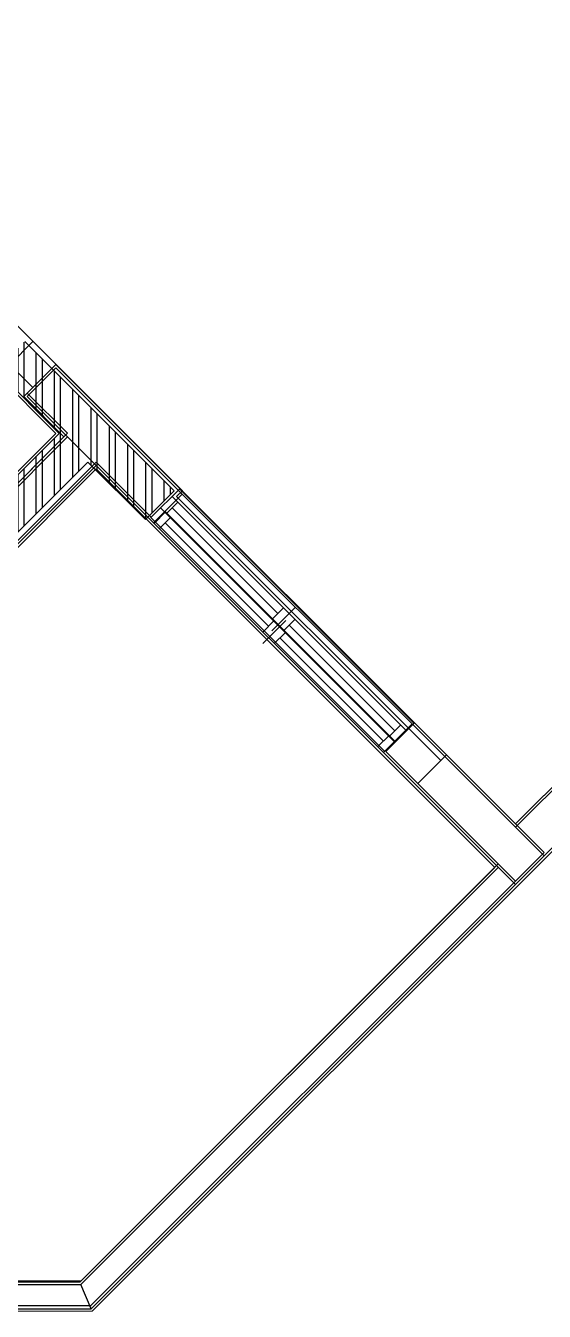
# Model space of a CAD drawing. Header units: millimetres. Extents: x 186805 to 449048, y 2167 to 51540.
# Drawn here: x 292741 to 295932, y 41247 to 49164 of the extents above; entities that cross this region are included whole.
import ezdxf

# ---------------------------------------------------------------- set-up
doc = ezdxf.new("R2010")
doc.units = ezdxf.units.MM
doc.linetypes.add('HIDDEN2', pattern=[0.1875, 0.125, -0.0625])
doc.layers.get('0').update_dxf_attribs({"linetype": 'CONTINUOUS'})
for name, color, linetype, lineweight in [('0-60x60-C', 3, 'CONTINUOUS', 13), ('0-AKL-P1 TILES', 8, 'CONTINUOUS', 13), ('0-akl-plasterline', 9, 'CONTINUOUS', 13), ('3117.NEW ID XR$0$BD$0$a-conc', 6, 'CONTINUOUS', 30), ('3117.NEW ID XR$0$BD$0$A-WIND', 4, 'CONTINUOUS', 9)]:
    doc.layers.add(name, color=color, linetype=linetype, lineweight=lineweight)
for name, color, linetype in [('3117.NEW ID XR$0$a-conc', 140, 'CONTINUOUS'), ('3117.NEW ID XR$0$A-HATCH', 8, 'CONTINUOUS'), ('3117.NEW ID XR$0$A-WIND', 171, 'CONTINUOUS'), ('A-ABOVE DOOR', 1, 'HIDDEN2'), ('A-CONC-BLDG', 6, 'CONTINUOUS'), ('A-FLORRAIL', 92, 'CONTINUOUS'), ('a-wall', 140, 'CONTINUOUS'), ('A-WIND', 4, 'CONTINUOUS'), ('ALAN', 6, 'CONTINUOUS'), ('BC-A-HATCH', 8, 'CONTINUOUS'), ('BC-A-wall', 6, 'CONTINUOUS'), ('BC-dim', 1, 'CONTINUOUS'), ('TC-FLOORING', 41, 'CONTINUOUS')]:
    doc.layers.add(name, color=color, linetype=linetype)

# ---------------------------------------------------------------- blocks, each defined once
blk = doc.blocks.new('A$C7C4A1575')
at = {"layer": 'A-ABOVE DOOR', "color": 8, "linetype": 'Continuous'}
for p, q in [((64451.7, 6837.3), (63009.2, 5394.8)), ((63186, 5218.1), (64628.5, 6660.6))]:
    blk.add_line(p, q, dxfattribs=at)
at = {"layer": 'A-CONC-BLDG', "color": 8}
blk.add_lwpolyline([(64832.3, 6858.5), (64655.5, 7035.3), (65256.6, 7636.4), (65433.3, 7459.6)], close=True, dxfattribs=at)
at = {"layer": 'A-FLORRAIL', "color": 8}
for p, q in [((60625, 2934.1), (62286.7, 4595.8)), ((62145.3, 4454.4), (62286.7, 4313))]:
    blk.add_line(p, q, dxfattribs=at)
at = {"layer": 'a-wall', "color": 8}
for p, q in [((61804.2, 10248.7), (62644.2, 10248.7)), ((62645.1, 10247.8), (65256.6, 7636.4)), ((62582.1, 10098.7), (61804.2, 10098.7)), ((65150.5, 7530.3), (62582.1, 10098.7)), ((66281.9, 6257.5), (65256.6, 7282.8)), ((64457.5, 6837.3), (64655.5, 7035.3)), ((64634.3, 6660.6), (64457.5, 6837.3)), ((64832.3, 6858.5), (64634.3, 6660.6)), ((62675.6, 5055.4), (61226, 6505)), ((61226, 6151.4), (62498.8, 4878.6)), ((63015, 5394.8), (62675.6, 5055.4)), ((63191.8, 5218.1), (63015, 5394.8)), ((62428.1, 4454.4), (63191.8, 5218.1)), ((62498.8, 4878.6), (62251.4, 4631.2)), ((62251.4, 4631.2), (62428.1, 4454.4))]:
    blk.add_line(p, q, dxfattribs=at)
at = {"layer": 'A-WIND', "color": 8}
for p, q in [((63071.6, 5338.3), (64514.1, 6780.8)), ((63071.6, 5338.3), (64514.1, 6780.8)), ((64478.7, 6745.4), (64549.5, 6674.7)), ((64478.7, 6745.4), (64549.5, 6674.7)), ((63142.3, 5267.6), (64584.8, 6710.1)), ((63142.3, 5267.6), (64584.8, 6710.1)), ((64514.1, 6710.1), (63863.6, 6059.5)), ((64514.1, 6710.1), (63863.6, 6059.5)), ((63898.9, 5953.4), (63757.5, 6094.9)), ((63898.9, 5953.4), (63757.5, 6094.9)), ((63757.5, 6024.2), (63828.2, 5953.4)), ((63757.5, 6024.2), (63828.2, 5953.4)), ((63828.2, 6094.9), (63898.9, 6024.2)), ((63828.2, 6094.9), (63898.9, 6024.2)), ((63792.8, 5988.8), (63142.3, 5338.3)), ((63792.8, 5988.8), (63142.3, 5338.3)), ((63107, 5373.6), (63177.7, 5302.9)), ((63107, 5373.6), (63177.7, 5302.9))]:
    blk.add_line(p, q, dxfattribs=at)
at = {"layer": 'ALAN', "color": 8}
for p, q in [((64832.3, 6858.5), (65256.6, 7282.8)), ((65256.6, 7282.8), (67731.4, 4807.9)), ((63170.6, 5267.6), (64796.9, 6893.9)), ((64796.9, 6893.9), (64832.3, 6858.5)), ((60342.2, 2368.4), (63205.9, 5232.2)), ((63205.9, 5232.2), (63170.6, 5267.6))]:
    blk.add_line(p, q, dxfattribs=at)
blk = doc.blocks.new('A$C32DD6ECA')
at = {"layer": '0-60x60-C', "color": 16, "xscale": 0.04183124983683228, "yscale": 0.04183124983683228, "zscale": 0.04183124983683228, "rotation": 180}
blk.add_blockref('A$C7C4A1575', (4397.08, 2202.64), dxfattribs=at)
blk = doc.blocks.new('A$C5C977968')
at = {"layer": '0-akl-plasterline'}
for p, q in [((5171.8, 17416), (5369.8, 17614)), ((5369.8, 17614), (8198.2, 14785.6)), ((5419.3, 17168.6), (5171.8, 17416)), ((8198.2, 14785.6), (10673.1, 17260.5)), ((4167.7, 15917), (5419.3, 17168.6)), ((5617.3, 16970.6), (2204.1, 13557.4)), ((8070.9, 14516.9), (5617.3, 16970.6)), ((5592.1, 11783.5), (8905.3, 15096.7)), ((8070.9, 14516.9), (5517.5, 11963.5)), ((5517.5, 11963.5), (4756.9, 11963.5)), ((4756.9, 11783.5), (5592.1, 11783.5))]:
    blk.add_line(p, q, dxfattribs=at)
at = {"layer": '3117.NEW ID XR$0$a-conc'}
for p, q in [((7561.8, 15400.8), (7385, 15224)), ((8375, 14587.6), (7561.8, 15400.8)), ((7385, 15224), (8198.2, 14410.8)), ((8198.2, 14410.8), (8375, 14587.6))]:
    blk.add_line(p, q, dxfattribs=at)
at = {"layer": '3117.NEW ID XR$0$A-HATCH'}
blk.add_line((5585.9, 11798.5), (5523.7, 11948.5), dxfattribs=at)
at = {"layer": '3117.NEW ID XR$0$A-WIND'}
for p, q in [((6147.6, 16815), (7561.8, 15400.8)), ((6041.5, 16708.9), (7455.8, 15294.7)), ((5970.8, 16638.2), (7385, 15224)), ((6006.2, 16602.9), (6076.9, 16673.6)), ((6677.9, 16001.8), (6041.5, 16638.2)), ((6642.6, 15966.5), (6713.3, 16037.2)), ((6784, 16037.2), (6642.6, 15895.8)), ((6713.3, 15895.8), (6784, 15966.5)), ((7385, 15294.7), (6748.6, 15931.1)), ((7349.7, 15259.4), (7420.4, 15330.1))]:
    blk.add_line(p, q, dxfattribs=at)
at = {"layer": '3117.NEW ID XR$0$BD$0$a-conc'}
for p, q in [((7561.8, 15400.8), (7385, 15224)), ((7561.8, 15400.8), (7385, 15224)), ((8375, 14587.6), (7561.8, 15400.8)), ((7385, 15224), (8198.2, 14410.8)), ((8198.2, 14410.8), (8375, 14587.6))]:
    blk.add_line(p, q, dxfattribs=at)
at = {"layer": '3117.NEW ID XR$0$BD$0$A-WIND'}
for p, q in [((6147.6, 16815), (7561.8, 15400.8)), ((5973.8, 16635.2), (6044.5, 16706)), ((6041.5, 16708.9), (7455.8, 15294.7)), ((5970.8, 16638.2), (7385, 15224)), ((6006.2, 16602.9), (6076.9, 16673.6)), ((6677.9, 16001.8), (6041.5, 16638.2)), ((6784, 16037.2), (6642.6, 15895.8)), ((6642.6, 15966.5), (6713.3, 16037.2)), ((6713.3, 15895.8), (6784, 15966.5)), ((7385, 15294.7), (6748.6, 15931.1)), ((7349.7, 15259.4), (7420.4, 15330.1)), ((7349.7, 15259.4), (7420.4, 15330.1))]:
    blk.add_line(p, q, dxfattribs=at)
at = {"layer": 'a-wall'}
for p, q in [((5193, 17416), (5369.8, 17592.8)), ((5193, 17416), (5369.8, 17592.8)), ((5193, 17416), (5369.8, 17592.8)), ((5369.8, 17592.8), (5794.1, 17168.6)), ((5369.8, 17592.8), (5794.1, 17168.6)), ((5369.8, 17592.8), (6147.6, 16815)), ((5440.5, 17168.6), (5193, 17416)), ((5440.5, 17168.6), (5193, 17416)), ((5440.5, 17168.6), (5193, 17416)), ((5440.5, 17168.6), (5193, 17416)), ((5688, 17274.6), (6147.6, 16815)), ((4167.7, 15895.8), (5440.5, 17168.6)), ((4167.7, 15895.8), (5440.5, 17168.6)), ((4167.7, 15895.8), (5440.5, 17168.6)), ((4167.7, 15895.8), (5440.5, 17168.6)), ((4167.7, 15895.8), (5440.5, 17168.6)), ((4167.7, 15895.8), (5440.5, 17168.6)), ((2470.7, 13845.2), (5617.3, 16991.8)), ((2470.7, 13845.2), (5617.3, 16991.8)), ((2470.7, 13845.2), (5617.3, 16991.8)), ((2470.7, 13845.2), (5617.3, 16991.8)), ((2470.7, 13845.2), (5617.3, 16991.8)), ((2470.7, 13845.2), (5617.3, 16991.8)), ((5617.3, 16991.8), (4167.7, 15542.2)), ((5617.3, 16991.8), (4167.7, 15542.2)), ((5970.8, 16638.2), (5617.3, 16991.8)), ((5970.8, 16638.2), (5617.3, 16991.8)), ((5970.8, 16638.2), (5617.3, 16991.8)), ((5970.8, 16638.2), (5617.3, 16991.8)), ((6147.6, 16815), (5970.8, 16638.2)), ((6147.6, 16815), (5970.8, 16638.2)), ((6147.6, 16815), (5970.8, 16638.2)), ((9223.5, 15789.7), (8198.2, 14764.4)), ((9223.5, 15789.7), (8198.2, 14764.4)), ((8905.3, 15117.9), (8375, 14587.6)), ((8905.3, 15117.9), (8375, 14587.6)), ((8092.2, 14516.9), (5523.7, 11948.5)), ((8092.2, 14516.9), (5523.7, 11948.5)), ((8092.2, 14516.9), (5523.7, 11948.5)), ((5585.9, 11798.5), (8198.2, 14410.8)), ((5585.9, 11798.5), (8198.2, 14410.8)), ((5585.9, 11798.5), (8198.2, 14410.8)), ((4771.9, 11948.5), (5523.7, 11948.5)), ((4771.9, 11798.5), (5585.9, 11798.5))]:
    blk.add_line(p, q, dxfattribs=at)
at = {"layer": 'BC-dim'}
blk.add_line((5617.3, 16991.8), (5440.5, 17168.6), dxfattribs=at)
blk = doc.blocks.new('A$C7DAB1636')
at = {"layer": 'BC-A-HATCH'}
h = blk.add_hatch(dxfattribs=at)
h.set_pattern_fill('ANSI32', color=256, scale=300, angle=45, style=0)
h.set_pattern_definition([(270, (-189031.63, 11508.82), (-112.5, -2e-14), []), (270, (-188994.13, 11471.32), (-112.5, -2e-14), [])])
h.paths.add_polyline_path([(27627.8, 17981.3), (27451, 17804.6), (27097.4, 18158.1), (23975.6, 15036.2), (23904.9, 15106.9), (25577.2, 16779.2), (25481, 16875.4), (23808.7, 15203.1), (23738, 15273.8), (25410.3, 16946.1), (25143.7, 17212.7), (25320.5, 17389.5), (25647.9, 17062.1), (26920.7, 18334.9), (26531.8, 18723.8), (26708.5, 18900.6)])
at = {"layer": '0-akl-plasterline', "color": 61}
blk.add_line((25647.9, 17083.3), (26899.5, 18334.9), dxfattribs=at)
at = {"layer": 'BC-A-wall'}
for p, q in [((27627.8, 17981.3), (26708.5, 18900.6)), ((26920.7, 18334.9), (26531.8, 18723.8)), ((25647.9, 17062.1), (26920.7, 18334.9)), ((23975.6, 15036.2), (27097.4, 18158.1)), ((27451, 17804.6), (27097.4, 18158.1)), ((27627.8, 17981.3), (27451, 17804.6))]:
    blk.add_line(p, q, dxfattribs=at)
at = {"layer": 'TC-FLOORING'}
blk.add_line((24764, 20470.3), (26899.5, 18334.9), dxfattribs=at)

msp = doc.modelspace()

# ---------------------------------------------------------------- block references
at = {"linetype": 'ByBlock'}
msp.add_blockref('A$C7DAB1636', (266026.5, 28318.7), dxfattribs=at)
at = {"layer": '0-60x60-C', "color": 16, "xscale": -23.90557308239969, "yscale": 23.90557308239969, "zscale": 23.90557308239969}
msp.add_blockref('A$C32DD6ECA', (335613.6, -1123), dxfattribs=at)
at = {"layer": '0-AKL-P1 TILES', "color": 1}
msp.add_blockref('A$C5C977968', (287557.1, 29463.8), dxfattribs=at)

doc.saveas('drawing.dxf')
